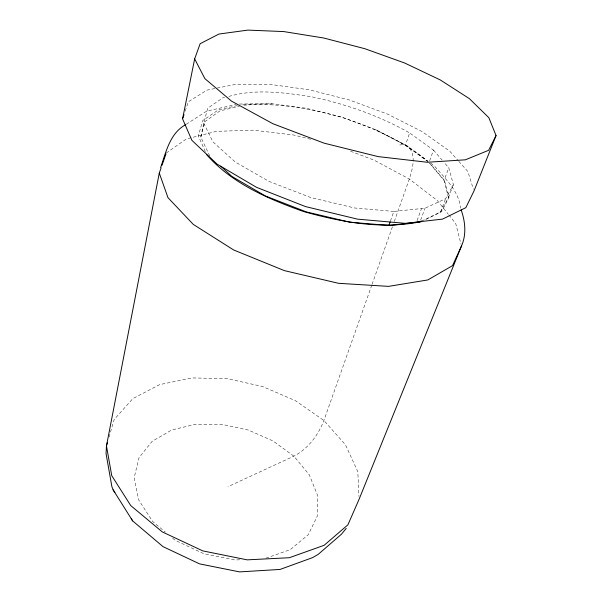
<?xml version="1.0" encoding="UTF-8"?>
<svg xmlns="http://www.w3.org/2000/svg" width="602" height="602" viewBox="0 0 602 602"><rect width="100%" height="100%" fill="white"/><g stroke="black" fill="none" stroke-linecap="round" stroke-linejoin="round"><path stroke-width="0.45" stroke-dasharray="3.01 2.26" d="M209.729 155.956L200.812 137.113L203.785 123.282L207.652 108.255L222.823 97.825L224.606 97.426M200.812 137.113L204.755 121.709L219.903 110.911L239.423 106.268M109.03 437.12L114.169 419.504L132.824 398.629L159.741 384.588L192.106 377.928L227.187 378.666L262.442 386.461L295.462 400.706L323.891 420.52L345.428 444.712L357.814 471.675L358.958 496.507M185.183 111.159L188.366 101.738L206.99 90.119L216.163 88.276M428.27 161.938L405.447 145.157L409.646 132.952C378.959 115.569 345.48 103.898 311.031 96.666C283.7 92.58 255.165 88.517 228.173 96.629M390.45 221.039L393.828 211.43L425.05 208.187L445.623 198.713L453.389 184.641L448.806 167.845L444.517 162.879M371.773 285.182L323.891 420.52C318.247 435.178 308.006 448.844 293.866 456.166L227.917 486.694M372.089 284.294L392.429 226.803M394.302 221.491L409.322 179.035C412.521 168.869 416.795 154.661 407.78 146.278L375.716 129.731L342.199 117.209L306.177 108.24M429.647 160.719L433.493 150.109L409.646 132.952M417.096 220.565L421.513 208.578M420.625 220.136L425.05 208.187M421.633 221.062L440.544 212.009L448.43 197.576L444.058 180.472L448.806 167.845M440.544 212.009L445.623 198.713M448.43 197.576L453.389 184.641M166.272 153.028L186.402 138.949L216.464 131.341L253.186 130.16L293.543 134.991L311.46 139.446M186.214 124.298L205.47 111.889L209.631 110.459L235.976 104.5M425.734 219.579L441.627 211.693L449.054 197.253L444.336 180.209L429.7 163.052M265.903 558.197L290.299 549.626L308.224 534.779L317.382 515.929L317.51 495.243L309.255 474.737L293.866 456.166L272.954 440.92L248.317 430.054L221.882 424.342L195.658 424.267L171.705 429.986L152.163 441.334L139.054 457.648L134.156 477.747L138.626 499.818L152.66 521.528L165.324 532.085M237.346 105.576L218.368 109.903L202.731 120.603L198.299 135.962L205.688 152.389M217.081 88.088L235.435 84.4L270.576 84.446L309.473 89.849L349.401 100L387.801 114.199L422.115 131.597L449.717 151.147L458.19 160.659M399.766 144.962L402.761 144.713L405.447 145.157L407.78 146.278L427.796 160.99M239.701 559.777L235.013 560.01L203.777 553.705L175.182 540.295L172.368 537.947M243.855 105.207C277.206 102.558 310.391 108.36 342.365 117.556C372.796 127.684 402.708 140.65 427.616 161.261M239.363 104.033L271.005 103.627L307.253 108.398M242.772 104.342L273.27 103.943M393.828 211.43L354.593 207.983L310.722 197.531L269.124 181.458L235.232 162.013L212.882 141.809L203.785 123.282M350.537 151.237L374.211 160.215L409.322 179.035L437.421 200.617L448.287 214.237M375.716 129.731L405.447 145.157M430.769 163.165L435.028 166.656C445.593 179.118 458.724 190.947 460.658 208.164M458.792 161.344L467.874 171.532L473.405 189.276M433.493 150.109L442.071 160.042M429.61 163.202L444.058 180.472M448.859 214.952L455.722 223.553L461.027 244.209"/><path stroke-width="0.9" d="M161.103 167.838L159.282 173.067L106.464 445.924L106.05 453.607L111.882 486.642L113.108 489.795L132.636 520.888L162.991 546.631L199.563 563.871L239.581 571.9L280.065 569.432L312.686 557.58L318.202 554.367L341.507 534.162L346.24 528.338M194.657 58.876L182.572 118.872L191.91 140.364L217.119 164.143L256.482 187.305L305.507 206.584L357.52 219.143L405.236 223.35L442.568 219.105L465.835 207.66L473.962 191.052L496.048 135.555L488.839 117.676L469.312 98.593L440.265 79.931L404.536 62.954L364.82 48.702L323.703 38.001L283.798 31.582L247.873 30.1L218.917 34.058L200.142 43.713L194.657 58.876L204.868 78.629L231.544 101.144L272.872 123.711L324.079 143.156L378.109 156.603L427.315 162.262L465.376 159.816L488.613 150.304L496.048 135.555M107.487 442.402L106.464 445.924L111.739 475.67L130.747 505.582L162.254 531.89L202.806 550.89L247.151 559.852L289.351 557.723L324.132 545.299L347.911 524.824L359.085 499.269L461.486 246C466.595 234.524 465.278 221.506 461.155 209.955M182.865 118.015L184.024 114.591M162.021 165.226L165.971 153.901M160.651 167.469C166.017 152.118 169.877 133.388 185.446 124.81M388.915 225.411L390.141 221.92M461.486 246L452.516 265.663L427.819 279.938L388.546 286.371L338.595 283.316L284.392 270.629L233.636 249.965L193.295 224.418L167.973 197.667L159.282 173.067M421.633 221.062L419.918 221.882C380.84 229.603 341.131 222.048 303.348 211.475C268.04 198.863 232.154 183.527 206.795 154.849M421.55 221.656L389.953 225.502L349.958 222.236L306.478 211.949L265.294 195.921L231.785 176.378L220.753 166.167M113.108 489.795L114.877 492.609M131.244 518.676L132.636 520.888"/></g></svg>
